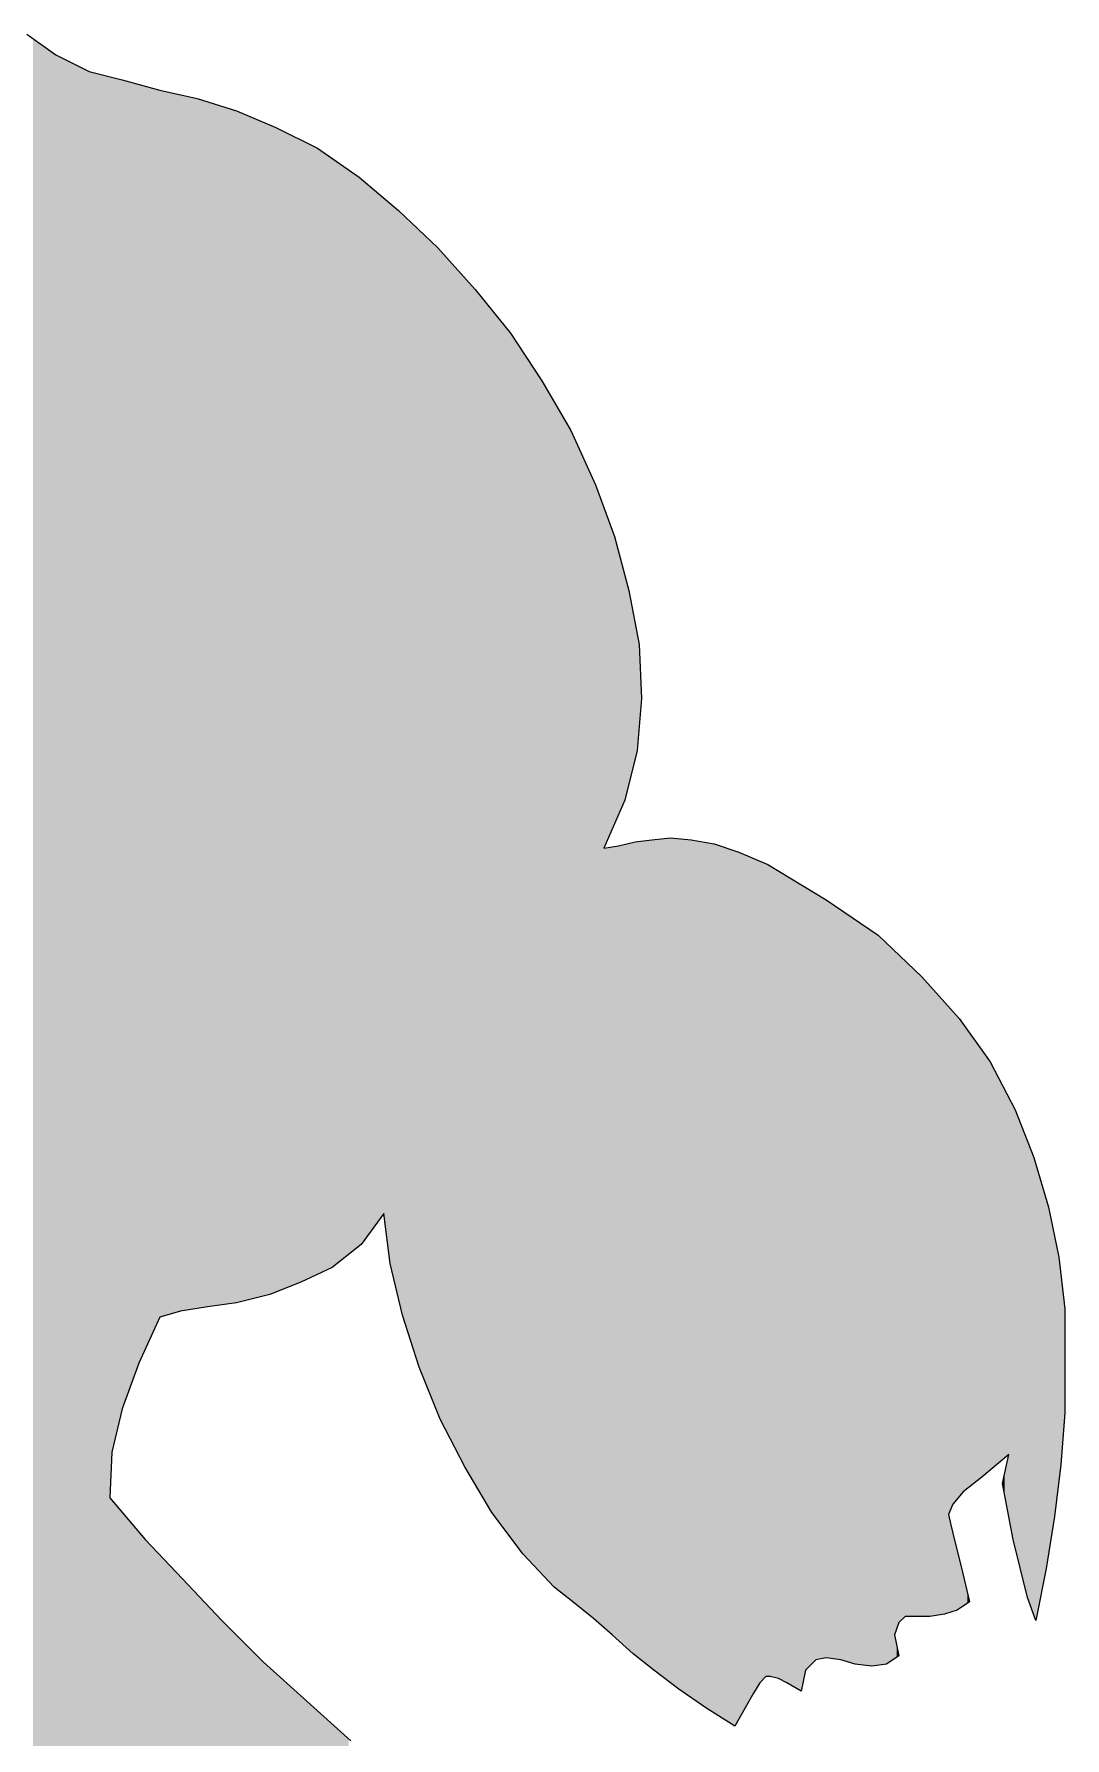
# Model space of a CAD drawing. Extents: x -56 to 20, y -64 to 129.
# Drawn here: x 0.85 to 19.89, y 73.43 to 104.9 of the extents above; entities that cross this region are included whole.
import ezdxf

# ---------------------------------------------------------------- set-up
doc = ezdxf.new("R2010")
doc.units = 0
doc.layers.get('0').update_dxf_attribs({"linetype": 'CONTINUOUS'})

# ---------------------------------------------------------------- blocks, each defined once
blk = doc.blocks.new('*U0')
for points in [[(0.828, -33.255), (0.828, 104.817), (0.867, -33.338)], [(0.867, -33.338), (0.828, 104.817), (0.867, 104.789)], [(0.867, -33.338), (0.867, 104.789), (1.25, -34.047)], [(1.25, -34.047), (0.867, 104.789), (1.25, 104.515)], [(1.25, -34.047), (1.25, 104.515), (1.327, -34.19)], [(1.327, -34.19), (1.25, 104.515), (1.327, 104.476)], [(1.327, -34.19), (1.327, 104.476), (1.519, -34.544)], [(1.519, -34.544), (1.327, 104.476), (1.519, 104.38)], [(1.519, -34.544), (1.519, 104.38), (1.634, -34.756)], [(1.634, -34.756), (1.519, 104.38), (1.634, 104.323)], [(1.634, -34.756), (1.634, 104.323), (1.863, -35.181)], [(1.863, -35.181), (1.634, 104.323), (1.863, 104.207)], [(1.863, -35.181), (1.863, 104.207), (1.94, -35.324)], [(1.94, -35.324), (1.863, 104.207), (1.94, 104.188)], [(1.94, -35.324), (1.94, 104.188), (2.246, -35.891)], [(2.246, -35.891), (1.94, 104.188), (2.246, 104.112)], [(2.246, 77.864), (2.246, 104.112), (2.286, 78.708)], [(2.286, 78.708), (2.246, 104.112), (2.286, 104.102)], [(2.286, 78.708), (2.286, 104.102), (2.4, 79.189)], [(2.4, 79.189), (2.286, 104.102), (2.4, 104.074)], [(2.4, 79.189), (2.4, 104.074), (2.477, 79.512)], [(2.477, 79.512), (2.4, 104.074), (2.477, 104.055)], [(2.477, 79.512), (2.477, 104.055), (2.554, 79.724)], [(2.554, 79.724), (2.477, 104.055), (2.554, 104.033)], [(2.554, 79.724), (2.554, 104.033), (2.784, 80.356)], [(2.784, 80.356), (2.554, 104.033), (2.784, 103.97)], [(2.784, 80.356), (2.784, 103.97), (2.898, 80.608)], [(2.898, 80.608), (2.784, 103.97), (2.898, 103.938)], [(2.898, 80.608), (2.898, 103.938), (2.938, 80.695)], [(2.938, 80.695), (2.898, 103.938), (2.938, 103.927)], [(2.938, 80.695), (2.938, 103.927), (3.129, 81.117)], [(3.129, 81.117), (2.938, 103.927), (3.129, 103.874)], [(3.129, 81.117), (3.129, 103.874), (3.167, 81.2)], [(3.167, 81.2), (3.129, 103.874), (3.167, 103.863)], [(3.167, 81.2), (3.167, 103.863), (3.206, 81.211)], [(3.206, 81.211), (3.167, 103.863), (3.206, 103.854)], [(3.206, 81.211), (3.206, 103.854), (3.55, 81.316)], [(3.55, 81.316), (3.206, 103.854), (3.55, 103.778)], [(3.55, 81.316), (3.55, 103.778), (3.589, 81.322)], [(3.589, 81.322), (3.55, 103.778), (3.589, 103.769)], [(3.589, 81.322), (3.589, 103.769), (3.666, 81.333)], [(3.666, 81.333), (3.589, 103.769), (3.666, 103.752)], [(3.666, 81.333), (3.666, 103.752), (3.742, 81.345)], [(3.742, 81.345), (3.666, 103.752), (3.742, 103.735)], [(3.742, 81.345), (3.742, 103.735), (3.858, 81.362)], [(3.858, 81.362), (3.742, 103.735), (3.858, 103.709)], [(3.858, 81.362), (3.858, 103.709), (4.01, 81.385)], [(4.01, 81.385), (3.858, 103.709), (4.01, 103.661)], [(4.01, 81.385), (4.01, 103.661), (4.05, 81.391)], [(4.05, 81.391), (4.01, 103.661), (4.05, 103.649)], [(4.05, 81.391), (4.05, 103.649), (4.318, 81.43)], [(4.318, 81.43), (4.05, 103.649), (4.318, 103.564)], [(4.318, 81.43), (4.318, 103.564), (4.356, 81.435)], [(4.356, 81.435), (4.318, 103.564), (4.356, 103.552)], [(4.356, 81.435), (4.356, 103.552), (4.585, 81.468)], [(4.585, 81.468), (4.356, 103.552), (4.585, 103.48)], [(4.585, 81.468), (4.585, 103.48), (4.816, 81.526)], [(4.816, 81.526), (4.585, 103.48), (4.816, 103.382)], [(4.816, 81.526), (4.816, 103.382), (4.893, 81.545)], [(4.893, 81.545), (4.816, 103.382), (4.893, 103.35)], [(4.893, 81.545), (4.893, 103.35), (5.046, 81.584)], [(5.046, 81.584), (4.893, 103.35), (5.046, 103.285)], [(5.046, 81.584), (5.046, 103.285), (5.085, 81.593)], [(5.085, 81.593), (5.046, 103.285), (5.085, 103.269)], [(5.085, 81.593), (5.085, 103.269), (5.2, 81.622)], [(5.2, 81.622), (5.085, 103.269), (5.2, 103.22)], [(5.2, 81.622), (5.2, 103.22), (5.314, 81.668)], [(5.314, 81.668), (5.2, 103.22), (5.314, 103.172)], [(5.314, 81.668), (5.314, 103.172), (5.468, 81.729)], [(5.468, 81.729), (5.314, 103.172), (5.468, 103.095)], [(5.468, 81.729), (5.468, 103.095), (5.621, 81.79)], [(5.621, 81.79), (5.468, 103.095), (5.621, 103.019)], [(5.621, 81.79), (5.621, 103.019), (5.698, 81.821)], [(5.698, 81.821), (5.621, 103.019), (5.698, 102.98)], [(5.698, 81.821), (5.698, 102.98), (5.775, 81.852)], [(5.775, 81.852), (5.698, 102.98), (5.775, 102.942)], [(5.775, 81.852), (5.775, 102.942), (5.889, 81.905)], [(5.889, 81.905), (5.775, 102.942), (5.889, 102.885)], [(5.889, 81.905), (5.889, 102.885), (6.081, 81.995)], [(6.081, 81.995), (5.889, 102.885), (6.081, 102.789)], [(6.081, 81.995), (6.081, 102.789), (6.35, 82.12)], [(6.35, 82.12), (6.081, 102.789), (6.35, 102.601)], [(6.35, 82.12), (6.35, 102.601), (6.389, 82.151)], [(6.389, 82.151), (6.35, 102.601), (6.389, 102.574)], [(6.389, 82.151), (6.389, 102.574), (6.657, 82.362)], [(6.657, 82.362), (6.389, 102.574), (6.657, 102.387)], [(6.657, 82.362), (6.657, 102.387), (6.695, 82.392)], [(6.695, 82.392), (6.657, 102.387), (6.695, 102.36)], [(6.695, 82.392), (6.695, 102.36), (6.849, 82.513)], [(6.849, 82.513), (6.695, 102.36), (6.849, 102.253)], [(6.849, 82.513), (6.849, 102.253), (6.887, 82.543)], [(6.887, 82.543), (6.849, 102.253), (6.887, 102.221)], [(6.887, 82.543), (6.887, 102.221), (7.078, 82.803)], [(7.078, 82.803), (6.887, 102.221), (7.078, 102.059)], [(7.078, 82.803), (7.078, 102.059), (7.116, 82.855)], [(7.116, 82.855), (7.078, 102.059), (7.116, 102.027)], [(7.116, 82.855), (7.116, 102.027), (7.27, 83.064)], [(7.27, 83.064), (7.116, 102.027), (7.27, 101.897)], [(7.27, 83.064), (7.27, 101.897), (7.309, 83.118)], [(7.309, 83.118), (7.27, 101.897), (7.309, 101.864)], [(7.309, 83.118), (7.309, 101.864), (7.424, 82.197)], [(7.424, 82.197), (7.309, 101.864), (7.424, 101.767)], [(7.424, 82.197), (7.424, 101.767), (7.501, 81.876)], [(7.501, 81.876), (7.424, 101.767), (7.501, 101.702)], [(7.501, 81.876), (7.501, 101.702), (7.576, 81.56)], [(7.576, 81.56), (7.501, 101.702), (7.576, 101.639)], [(7.576, 81.56), (7.576, 101.639), (7.653, 81.239)], [(7.653, 81.239), (7.576, 101.639), (7.653, 101.566)], [(7.653, 81.239), (7.653, 101.566), (7.73, 80.998)], [(7.73, 80.998), (7.653, 101.566), (7.73, 101.493)], [(7.73, 80.998), (7.73, 101.493), (7.768, 80.88)], [(7.768, 80.88), (7.73, 101.493), (7.768, 101.457)], [(7.768, 80.88), (7.768, 101.457), (7.884, 80.517)], [(7.884, 80.517), (7.768, 101.457), (7.884, 101.348)], [(7.884, 80.517), (7.884, 101.348), (7.96, 80.281)], [(7.96, 80.281), (7.884, 101.348), (7.96, 101.276)], [(7.96, 80.281), (7.96, 101.276), (8.305, 79.419)], [(8.305, 79.419), (7.96, 101.276), (8.305, 100.949)], [(8.305, 79.419), (8.305, 100.949), (8.345, 79.321)], [(8.345, 79.321), (8.305, 100.949), (8.345, 100.906)], [(8.345, 79.321), (8.345, 100.906), (8.382, 79.249)], [(8.382, 79.249), (8.345, 100.906), (8.382, 100.864)], [(8.382, 79.249), (8.382, 100.864), (8.42, 79.176)], [(8.42, 79.176), (8.382, 100.864), (8.42, 100.822)], [(8.42, 79.176), (8.42, 100.822), (8.536, 78.954)], [(8.536, 78.954), (8.42, 100.822), (8.536, 100.693)], [(8.536, 78.954), (8.536, 100.693), (8.612, 78.809)], [(8.612, 78.809), (8.536, 100.693), (8.612, 100.609)], [(8.612, 78.809), (8.612, 100.609), (8.728, 78.587)], [(8.728, 78.587), (8.612, 100.609), (8.728, 100.48)], [(8.728, 78.587), (8.728, 100.48), (8.805, 78.439)], [(8.805, 78.439), (8.728, 100.48), (8.805, 100.394)], [(8.805, 78.439), (8.805, 100.394), (8.88, 78.312)], [(8.88, 78.312), (8.805, 100.394), (8.88, 100.31)], [(8.88, 78.312), (8.88, 100.31), (8.997, 78.115)], [(8.997, 78.115), (8.88, 100.31), (8.997, 100.181)], [(8.997, 78.115), (8.997, 100.181), (9.111, 77.921)], [(9.111, 77.921), (8.997, 100.181), (9.111, 100.039)], [(9.111, 77.921), (9.111, 100.039), (9.149, 77.857)], [(9.149, 77.857), (9.111, 100.039), (9.149, 99.993)], [(9.149, 77.857), (9.149, 99.993), (9.188, 77.79)], [(9.188, 77.79), (9.149, 99.993), (9.188, 99.945)], [(9.188, 77.79), (9.188, 99.945), (9.303, 77.596)], [(9.303, 77.596), (9.188, 99.945), (9.303, 99.803)], [(9.303, 77.596), (9.303, 99.803), (9.418, 77.443)], [(9.418, 77.443), (9.303, 99.803), (9.418, 99.662)], [(9.418, 77.443), (9.418, 99.662), (9.648, 77.135)], [(9.648, 77.135), (9.418, 99.662), (9.648, 99.377)], [(9.648, 77.135), (9.648, 99.377), (9.801, 76.932)], [(9.801, 76.932), (9.648, 99.377), (9.801, 99.143)], [(9.801, 76.932), (9.801, 99.143), (9.878, 76.829)], [(9.878, 76.829), (9.801, 99.143), (9.878, 99.024)], [(9.878, 76.829), (9.878, 99.024), (9.955, 76.747)], [(9.955, 76.747), (9.878, 99.024), (9.955, 98.906)], [(9.955, 76.747), (9.955, 98.906), (10.223, 76.46)], [(10.223, 76.46), (9.955, 98.906), (10.223, 98.494)], [(10.223, 76.46), (10.223, 98.494), (10.453, 76.215)], [(10.453, 76.215), (10.223, 98.494), (10.453, 98.1)], [(10.453, 76.215), (10.453, 98.1), (10.53, 76.155)], [(10.53, 76.155), (10.453, 98.1), (10.53, 97.968)], [(10.53, 76.155), (10.53, 97.968), (10.721, 76.006)], [(10.721, 76.006), (10.53, 97.968), (10.721, 97.64)], [(10.721, 76.006), (10.721, 97.64), (10.759, 75.977)], [(10.759, 75.977), (10.721, 97.64), (10.759, 97.575)], [(10.759, 75.977), (10.759, 97.575), (10.798, 75.946)], [(10.798, 75.946), (10.759, 97.575), (10.798, 97.49)], [(10.798, 75.946), (10.798, 97.49), (11.182, 75.64)], [(11.182, 75.64), (10.798, 97.49), (11.182, 96.659)], [(11.182, 75.64), (11.182, 96.659), (11.219, 75.607)], [(11.219, 75.607), (11.182, 96.659), (11.219, 96.577)], [(11.219, 75.607), (11.219, 96.577), (11.373, 75.47)], [(11.373, 75.47), (11.219, 96.577), (11.373, 96.15)], [(11.373, 89.866), (11.373, 96.15), (11.488, 90.13)], [(11.488, 90.13), (11.373, 96.15), (11.488, 95.832)], [(11.488, 90.13), (11.488, 95.832), (11.527, 90.221)], [(11.527, 90.221), (11.488, 95.832), (11.527, 95.724)], [(11.527, 90.221), (11.527, 95.724), (11.565, 90.308)], [(11.565, 90.308), (11.527, 95.724), (11.565, 95.619)], [(11.565, 90.308), (11.565, 95.619), (11.642, 90.485)], [(11.642, 90.485), (11.565, 95.619), (11.642, 95.333)], [(11.642, 90.485), (11.642, 95.333), (11.719, 90.662)], [(11.719, 90.662), (11.642, 95.333), (11.719, 95.047)], [(11.719, 90.662), (11.719, 95.047), (11.757, 90.749)], [(11.757, 90.749), (11.719, 95.047), (11.757, 94.907)], [(11.757, 90.749), (11.757, 94.907), (11.794, 90.899)], [(11.794, 90.899), (11.757, 94.907), (11.794, 94.767)], [(11.794, 90.899), (11.794, 94.767), (11.834, 91.055)], [(11.834, 91.055), (11.794, 94.767), (11.834, 94.621)], [(11.834, 91.055), (11.834, 94.621), (11.911, 91.362)], [(11.911, 91.362), (11.834, 94.621), (11.911, 94.221)], [(11.911, 91.362), (11.911, 94.221), (11.948, 91.512)], [(11.948, 91.512), (11.911, 94.221), (11.948, 94.025)], [(11.948, 91.512), (11.948, 94.025), (11.988, 91.668)], [(11.988, 91.668), (11.948, 94.025), (11.988, 93.82)], [(11.988, 91.668), (11.988, 93.82), (12.025, 92.148)], [(12.025, 92.148), (11.988, 93.82), (12.025, 93.624)], [(12.025, 92.148), (12.025, 93.624), (12.063, 92.628)], [(12.063, 74.866), (12.025, 89.991), (12.063, 89.996)], [(12.102, 74.835), (12.063, 89.996), (12.102, 90.001)], [(12.063, 74.866), (12.063, 89.996), (12.102, 74.835)], [(12.14, 74.805), (12.102, 90.001), (12.14, 90.006)], [(12.102, 74.835), (12.102, 90.001), (12.14, 74.805)], [(12.179, 74.773), (12.14, 90.006), (12.179, 90.011)], [(12.14, 74.805), (12.14, 90.006), (12.179, 74.773)], [(12.217, 74.743), (12.179, 90.011), (12.217, 90.015)], [(12.179, 74.773), (12.179, 90.011), (12.217, 74.743)], [(12.255, 74.713), (12.217, 90.015), (12.255, 90.02)], [(12.217, 74.743), (12.217, 90.015), (12.255, 74.713)], [(12.294, 74.682), (12.255, 90.02), (12.294, 90.025)], [(12.255, 74.713), (12.255, 90.02), (12.294, 74.682)], [(12.371, 74.624), (12.294, 90.025), (12.371, 90.033)], [(12.294, 74.682), (12.294, 90.025), (12.371, 74.624)], [(12.409, 74.596), (12.371, 90.033), (12.409, 90.037)], [(12.371, 74.624), (12.371, 90.033), (12.409, 74.596)], [(12.6, 74.452), (12.409, 90.037), (12.6, 90.058)], [(12.409, 74.596), (12.409, 90.037), (12.6, 74.452)], [(12.6, 74.452), (12.6, 90.058), (12.64, 74.422)], [(12.64, 74.422), (12.6, 90.058), (12.64, 90.054)], [(12.64, 74.422), (12.64, 90.054), (12.715, 74.366)], [(12.715, 74.366), (12.64, 90.054), (12.715, 90.047)], [(12.715, 74.366), (12.715, 90.047), (12.754, 74.336)], [(12.754, 74.336), (12.715, 90.047), (12.754, 90.043)], [(12.754, 74.336), (12.754, 90.043), (12.869, 74.257)], [(12.869, 74.257), (12.754, 90.043), (12.869, 90.032)], [(12.869, 74.257), (12.869, 90.032), (12.907, 74.23)], [(12.907, 74.23), (12.869, 90.032), (12.907, 90.028)], [(12.907, 74.23), (12.907, 90.028), (12.984, 74.177)], [(12.984, 74.177), (12.907, 90.028), (12.984, 90.02)], [(12.984, 74.177), (12.984, 90.02), (13.252, 73.991)], [(13.252, 73.991), (12.984, 90.02), (13.252, 89.971)], [(11.488, 75.369), (11.373, 89.866), (11.488, 89.883)], [(11.373, 75.47), (11.373, 89.866), (11.488, 75.369)], [(11.527, 75.334), (11.488, 89.883), (11.527, 89.889)], [(11.488, 75.369), (11.488, 89.883), (11.527, 75.334)], [(11.565, 75.3), (11.527, 89.889), (11.565, 89.894)], [(11.527, 75.334), (11.527, 89.889), (11.565, 75.3)], [(11.642, 75.23), (11.565, 89.894), (11.642, 89.906)], [(11.565, 75.3), (11.565, 89.894), (11.642, 75.23)], [(11.719, 75.161), (11.642, 89.906), (11.719, 89.925)], [(11.642, 75.23), (11.642, 89.906), (11.719, 75.161)], [(11.757, 75.127), (11.719, 89.925), (11.757, 89.934)], [(11.719, 75.161), (11.719, 89.925), (11.757, 75.127)], [(11.794, 75.093), (11.757, 89.934), (11.794, 89.943)], [(11.757, 75.127), (11.757, 89.934), (11.794, 75.093)], [(11.834, 75.058), (11.794, 89.943), (11.834, 89.953)], [(11.794, 75.093), (11.794, 89.943), (11.834, 75.058)], [(11.911, 74.988), (11.834, 89.953), (11.911, 89.972)], [(11.834, 75.058), (11.834, 89.953), (11.911, 74.988)], [(11.948, 74.958), (11.911, 89.972), (11.948, 89.981)], [(11.911, 74.988), (11.911, 89.972), (11.948, 74.958)], [(11.988, 74.927), (11.948, 89.981), (11.988, 89.986)], [(11.948, 74.958), (11.948, 89.981), (11.988, 74.927)], [(12.025, 74.896), (11.988, 89.986), (12.025, 89.991)], [(11.988, 74.927), (11.988, 89.986), (12.025, 74.896)], [(12.025, 74.896), (12.025, 89.991), (12.063, 74.866)], [(13.252, 73.991), (13.252, 89.971), (13.329, 73.941)], [(13.329, 73.941), (13.252, 89.971), (13.329, 89.957)], [(13.329, 73.941), (13.329, 89.957), (13.367, 73.917)], [(13.367, 73.917), (13.329, 89.957), (13.367, 89.95)], [(13.367, 73.917), (13.367, 89.95), (13.406, 73.892)], [(13.406, 73.892), (13.367, 89.95), (13.406, 89.943)], [(13.406, 73.892), (13.406, 89.943), (13.521, 73.819)], [(13.521, 73.819), (13.406, 89.943), (13.521, 89.905)], [(13.521, 73.819), (13.521, 89.905), (13.559, 73.794)], [(13.559, 73.794), (13.521, 89.905), (13.559, 89.892)], [(13.559, 73.794), (13.559, 89.892), (13.789, 73.647)], [(13.789, 73.647), (13.559, 89.892), (13.789, 89.815)], [(13.789, 73.647), (13.789, 89.815), (13.827, 73.714)], [(13.827, 73.714), (13.789, 89.815), (13.827, 89.802)], [(13.827, 73.714), (13.827, 89.802), (13.866, 73.785)], [(13.866, 73.785), (13.827, 89.802), (13.866, 89.789)], [(13.866, 73.785), (13.866, 89.789), (13.981, 73.991)], [(13.981, 73.991), (13.866, 89.789), (13.981, 89.74)], [(13.981, 73.991), (13.981, 89.74), (14.019, 74.057)], [(14.019, 74.057), (13.981, 89.74), (14.019, 89.724)], [(14.019, 74.057), (14.019, 89.724), (14.134, 74.259)], [(14.134, 74.259), (14.019, 89.724), (14.134, 89.675)], [(14.134, 74.259), (14.134, 89.675), (14.25, 74.451)], [(14.25, 74.451), (14.134, 89.675), (14.25, 89.625)], [(14.25, 74.451), (14.25, 89.625), (14.287, 74.489)], [(14.287, 74.489), (14.25, 89.625), (14.287, 89.609)], [(14.287, 74.489), (14.287, 89.609), (14.364, 74.567)], [(14.364, 74.567), (14.287, 89.609), (14.364, 89.576)], [(14.364, 74.567), (14.364, 89.576), (14.402, 74.567)], [(14.402, 74.567), (14.364, 89.576), (14.402, 89.56)], [(14.402, 74.567), (14.402, 89.56), (14.441, 74.567)], [(14.441, 74.567), (14.402, 89.56), (14.441, 89.536)], [(14.441, 74.567), (14.441, 89.536), (14.556, 74.538)], [(14.556, 74.538), (14.441, 89.536), (14.556, 89.467)], [(14.556, 74.538), (14.556, 89.467), (14.594, 74.528)], [(14.594, 74.528), (14.556, 89.467), (14.594, 89.444)], [(14.594, 74.528), (14.594, 89.444), (14.71, 74.47)], [(14.71, 74.47), (14.594, 89.444), (14.71, 89.373)], [(14.71, 74.47), (14.71, 89.373), (14.748, 74.451)], [(14.748, 74.451), (14.71, 89.373), (14.748, 89.35)], [(14.748, 74.451), (14.748, 89.35), (14.785, 74.429)], [(14.785, 74.429), (14.748, 89.35), (14.785, 89.327)], [(14.785, 74.429), (14.785, 89.327), (14.902, 74.364)], [(14.902, 74.364), (14.785, 89.327), (14.902, 89.257)], [(14.902, 74.364), (14.902, 89.257), (15.016, 74.298)], [(15.016, 74.298), (14.902, 89.257), (15.016, 89.187)], [(15.016, 74.298), (15.016, 89.187), (15.093, 74.682)], [(15.093, 74.682), (15.016, 89.187), (15.093, 89.141)], [(15.093, 74.682), (15.093, 89.141), (15.131, 74.72)], [(15.131, 74.72), (15.093, 89.141), (15.131, 89.118)], [(15.131, 74.72), (15.131, 89.118), (15.17, 74.759)], [(15.17, 74.759), (15.131, 89.118), (15.17, 89.094)], [(15.17, 74.759), (15.17, 89.094), (15.208, 74.796)], [(15.208, 74.796), (15.17, 89.094), (15.208, 89.071)], [(15.208, 74.796), (15.208, 89.071), (15.246, 74.834)], [(15.246, 74.834), (15.208, 89.071), (15.246, 89.048)], [(15.246, 74.834), (15.246, 89.048), (15.285, 74.873)], [(15.285, 74.873), (15.246, 89.048), (15.285, 89.024)], [(15.285, 74.873), (15.285, 89.024), (15.362, 74.889)], [(15.362, 74.889), (15.285, 89.024), (15.362, 88.978)], [(15.362, 74.889), (15.362, 88.978), (15.4, 74.896)], [(15.4, 74.896), (15.362, 88.978), (15.4, 88.955)], [(15.4, 74.896), (15.4, 88.955), (15.437, 74.903)], [(15.437, 74.903), (15.4, 88.955), (15.437, 88.932)], [(15.437, 74.903), (15.437, 88.932), (15.477, 74.911)], [(15.477, 74.911), (15.437, 88.932), (15.477, 88.908)], [(15.477, 74.911), (15.477, 88.908), (15.591, 74.895)], [(15.591, 74.895), (15.477, 88.908), (15.591, 88.83)], [(15.591, 74.895), (15.591, 88.83), (15.706, 74.879)], [(15.706, 74.879), (15.591, 88.83), (15.706, 88.752)], [(15.706, 74.879), (15.706, 88.752), (15.745, 74.873)], [(15.745, 74.873), (15.706, 88.752), (15.745, 88.725)], [(15.745, 74.873), (15.745, 88.725), (15.783, 74.863)], [(15.783, 74.863), (15.745, 88.725), (15.783, 88.7)], [(15.783, 74.863), (15.783, 88.7), (15.86, 74.841)], [(15.86, 74.841), (15.783, 88.7), (15.86, 88.647)], [(15.86, 74.841), (15.86, 88.647), (16.014, 74.796)], [(16.014, 74.796), (15.86, 88.647), (16.014, 88.543)], [(16.014, 74.796), (16.014, 88.543), (16.089, 74.787)], [(16.089, 74.787), (16.014, 88.543), (16.089, 88.491)], [(16.089, 74.787), (16.089, 88.491), (16.32, 74.759)], [(16.32, 74.759), (16.089, 88.491), (16.32, 88.334)], [(16.32, 74.759), (16.32, 88.334), (16.397, 74.77)], [(16.397, 74.77), (16.32, 88.334), (16.397, 88.282)], [(16.397, 74.77), (16.397, 88.282), (16.435, 74.775)], [(16.435, 74.775), (16.397, 88.282), (16.435, 88.256)], [(16.435, 74.775), (16.435, 88.256), (16.589, 74.796)], [(16.589, 74.796), (16.435, 88.256), (16.589, 88.11)], [(16.589, 74.796), (16.589, 88.11), (16.741, 74.899)], [(16.741, 74.899), (16.589, 88.11), (16.741, 87.965)], [(16.741, 75.334), (16.741, 87.965), (16.78, 75.451)], [(16.78, 75.451), (16.741, 87.965), (16.78, 87.927)], [(16.78, 75.451), (16.78, 87.927), (16.818, 75.563)], [(16.818, 75.563), (16.78, 87.927), (16.818, 87.891)], [(16.818, 75.563), (16.818, 87.891), (16.857, 75.602)], [(16.857, 75.602), (16.818, 87.891), (16.857, 87.854)], [(16.857, 75.602), (16.857, 87.854), (16.933, 75.678)], [(16.933, 75.678), (16.857, 87.854), (16.933, 87.782)], [(16.933, 75.678), (16.933, 87.782), (17.164, 75.678)], [(17.164, 75.678), (16.933, 87.782), (17.164, 87.563)], [(17.164, 75.678), (17.164, 87.563), (17.202, 75.678)], [(17.202, 75.678), (17.164, 87.563), (17.202, 87.527)], [(17.202, 75.678), (17.202, 87.527), (17.241, 75.678)], [(17.241, 75.678), (17.202, 87.527), (17.241, 87.489)], [(17.241, 75.678), (17.241, 87.489), (17.318, 75.678)], [(17.318, 75.678), (17.241, 87.489), (17.318, 87.404)], [(17.318, 75.678), (17.318, 87.404), (17.393, 75.678)], [(17.393, 75.678), (17.318, 87.404), (17.393, 87.32)], [(17.393, 75.678), (17.393, 87.32), (17.432, 75.684)], [(17.432, 75.684), (17.393, 87.32), (17.432, 87.276)], [(17.432, 75.684), (17.432, 87.276), (17.585, 75.706)], [(17.585, 75.706), (17.432, 87.276), (17.585, 87.106)], [(17.585, 75.706), (17.585, 87.106), (17.662, 75.717)], [(17.662, 75.717), (17.585, 87.106), (17.662, 87.021)], [(17.662, 75.717), (17.662, 87.021), (17.739, 75.743)], [(17.739, 75.743), (17.662, 87.021), (17.739, 86.935)], [(17.739, 77.557), (17.739, 86.935), (17.776, 77.651)], [(17.776, 77.651), (17.739, 86.935), (17.776, 86.893)], [(17.776, 77.651), (17.776, 86.893), (17.816, 77.75)], [(17.816, 77.75), (17.776, 86.893), (17.816, 86.849)], [(17.816, 77.75), (17.816, 86.849), (17.853, 77.795)], [(17.853, 77.795), (17.816, 86.849), (17.853, 86.807)], [(17.853, 77.795), (17.853, 86.807), (17.893, 77.842)], [(17.893, 77.842), (17.853, 86.807), (17.893, 86.763)], [(17.893, 77.842), (17.893, 86.763), (17.93, 77.887)], [(17.93, 77.887), (17.893, 86.763), (17.93, 86.721)], [(17.93, 77.887), (17.93, 86.721), (17.968, 77.932)], [(17.968, 77.932), (17.93, 86.721), (17.968, 86.669)], [(17.968, 77.932), (17.968, 86.669), (18.007, 77.979)], [(18.007, 77.979), (17.968, 86.669), (18.007, 86.614)], [(18.007, 77.979), (18.007, 86.614), (18.084, 78.039)], [(18.084, 78.039), (18.007, 86.614), (18.084, 86.506)], [(18.084, 78.039), (18.084, 86.506), (18.122, 78.068)], [(18.122, 78.068), (18.084, 86.506), (18.122, 86.453)], [(18.122, 78.068), (18.122, 86.453), (18.353, 78.248)], [(18.353, 78.248), (18.122, 86.453), (18.353, 86.13)], [(18.353, 78.248), (18.353, 86.13), (18.391, 78.28)], [(18.391, 78.28), (18.353, 86.13), (18.391, 86.077)], [(18.391, 78.28), (18.391, 86.077), (18.505, 78.377)], [(18.505, 78.377), (18.391, 86.077), (18.505, 85.917)], [(18.505, 78.377), (18.505, 85.917), (18.545, 78.41)], [(18.545, 78.41), (18.505, 85.917), (18.545, 85.842)], [(18.545, 78.41), (18.545, 85.842), (18.736, 78.572)], [(18.736, 78.572), (18.545, 85.842), (18.736, 85.474)], [(18.736, 78.572), (18.736, 85.474), (18.774, 78.604)], [(18.774, 78.604), (18.736, 85.474), (18.774, 85.402)], [(18.774, 78.604), (18.774, 85.402), (18.851, 78.669)], [(18.851, 78.669), (18.774, 85.402), (18.851, 85.254)], [(18.851, 77.514), (18.851, 85.254), (18.928, 77.098)], [(18.928, 77.098), (18.851, 85.254), (18.928, 85.107)], [(18.928, 77.098), (18.928, 85.107), (18.966, 76.947)], [(18.966, 76.947), (18.928, 85.107), (18.966, 85.034)], [(18.966, 76.947), (18.966, 85.034), (19.043, 76.639)], [(19.043, 76.639), (18.966, 85.034), (19.043, 84.838)], [(19.043, 76.639), (19.043, 84.838), (19.12, 76.331)], [(19.12, 76.331), (19.043, 84.838), (19.12, 84.642)], [(19.12, 76.331), (19.12, 84.642), (19.197, 76.023)], [(19.197, 76.023), (19.12, 84.642), (19.197, 84.445)], [(19.197, 76.023), (19.197, 84.445), (19.272, 75.815)], [(19.272, 75.815), (19.197, 84.445), (19.272, 84.253)], [(19.272, 75.815), (19.272, 84.253), (19.311, 75.707)], [(19.311, 75.707), (19.272, 84.253), (19.311, 84.153)], [(19.311, 75.707), (19.311, 84.153), (19.349, 75.602)], [(19.349, 75.602), (19.311, 84.153), (19.349, 84.024)], [(19.349, 75.602), (19.349, 84.024), (19.388, 75.799)], [(19.388, 75.799), (19.349, 84.024), (19.388, 83.889)], [(19.388, 75.799), (19.388, 83.889), (19.464, 76.176)], [(19.464, 76.176), (19.388, 83.889), (19.464, 83.631)], [(19.464, 76.176), (19.464, 83.631), (19.541, 76.561)], [(19.541, 76.561), (19.464, 83.631), (19.541, 83.367)], [(19.541, 76.561), (19.541, 83.367), (19.58, 76.805)], [(19.58, 76.805), (19.541, 83.367), (19.58, 83.232)], [(19.58, 76.805), (19.58, 83.232), (19.695, 77.519)], [(19.695, 77.519), (19.58, 83.232), (19.695, 82.681)], [(19.695, 77.519), (19.695, 82.681), (19.771, 78.162)], [(19.771, 78.162), (19.695, 82.681), (19.771, 82.312)], [(19.771, 78.162), (19.771, 82.312), (19.809, 78.477)], [(19.809, 78.477), (19.771, 82.312), (19.809, 81.997)], [(19.809, 78.477), (19.809, 81.997), (19.886, 79.437)], [(19.886, 79.437), (19.809, 81.997), (19.886, 81.354)], [(18.851, 77.514), (18.774, 78.309), (18.851, 78.669)], [(18.774, 77.929), (18.736, 78.133), (18.774, 78.309)], [(18.774, 77.929), (18.774, 78.309), (18.851, 77.514)], [(2.246, -35.891), (2.246, 77.864), (2.286, -35.964)], [(2.286, -35.964), (2.246, 77.864), (2.286, 77.818)], [(2.286, -35.964), (2.286, 77.818), (2.4, -36.176)], [(2.4, -36.176), (2.286, 77.818), (2.4, 77.683)], [(2.4, -36.176), (2.4, 77.683), (2.477, -36.308)], [(2.477, -36.308), (2.4, 77.683), (2.477, 77.593)], [(2.477, -36.308), (2.477, 77.593), (2.554, -36.44)], [(2.554, -36.44), (2.477, 77.593), (2.554, 77.502)], [(2.554, -36.44), (2.554, 77.502), (2.784, -36.833)], [(2.784, -36.833), (2.554, 77.502), (2.784, 77.233)], [(17.739, 75.743), (17.739, 77.557), (17.776, 75.755)], [(17.776, 75.755), (17.739, 77.557), (17.776, 77.365)], [(2.784, -36.833), (2.784, 77.233), (2.898, -37.029)], [(2.898, -37.029), (2.784, 77.233), (2.898, 77.098)], [(2.898, -37.029), (2.898, 77.098), (2.938, -37.096)], [(2.938, -37.096), (2.898, 77.098), (2.938, 77.056)], [(17.776, 75.755), (17.776, 77.365), (17.816, 75.768)], [(17.816, 75.768), (17.776, 77.365), (17.816, 77.209)], [(17.816, 75.768), (17.816, 77.209), (17.853, 75.781)], [(17.853, 75.781), (17.816, 77.209), (17.853, 77.059)], [(2.938, -37.096), (2.938, 77.056), (3.129, -37.424)], [(3.129, -37.424), (2.938, 77.056), (3.129, 76.854)], [(3.129, -37.424), (3.129, 76.854), (3.167, -37.489)], [(3.167, -37.489), (3.129, 76.854), (3.167, 76.815)], [(3.167, -37.489), (3.167, 76.815), (3.206, -37.556)], [(3.206, -37.556), (3.167, 76.815), (3.206, 76.773)], [(17.853, 75.781), (17.853, 77.059), (17.893, 75.794)], [(17.893, 75.794), (17.853, 77.059), (17.893, 76.901)], [(17.893, 75.794), (17.893, 76.901), (17.93, 75.819)], [(17.93, 75.819), (17.893, 76.901), (17.93, 76.75)], [(3.206, -37.556), (3.206, 76.773), (3.55, -38.146)], [(3.55, -38.146), (3.206, 76.773), (3.55, 76.41)], [(17.93, 75.819), (17.93, 76.75), (17.968, 75.844)], [(17.968, 75.844), (17.93, 76.75), (17.968, 76.598)], [(17.968, 75.844), (17.968, 76.598), (18.007, 75.87)], [(18.007, 75.87), (17.968, 76.598), (18.007, 76.432)], [(3.55, -38.146), (3.55, 76.41), (3.589, -38.214)], [(3.589, -38.214), (3.55, 76.41), (3.589, 76.369)], [(3.589, -38.214), (3.589, 76.369), (3.666, -38.346)], [(3.666, -38.346), (3.589, 76.369), (3.666, 76.288)], [(3.666, -38.346), (3.666, 76.288), (3.742, -38.475)], [(3.742, -38.475), (3.666, 76.288), (3.742, 76.209)], [(3.742, -38.475), (3.742, 76.209), (3.858, -38.675)], [(3.858, -38.675), (3.742, 76.209), (3.858, 76.086)], [(18.007, 75.87), (18.007, 76.432), (18.084, 75.921)], [(18.084, 75.921), (18.007, 76.432), (18.084, 76.106)], [(3.858, -38.675), (3.858, 76.086), (4.01, -38.937)], [(4.01, -38.937), (3.858, 76.086), (4.01, 75.926)], [(4.01, -38.937), (4.01, 75.926), (4.05, -39.006)], [(4.05, -39.006), (4.01, 75.926), (4.05, 75.885)], [(4.05, -39.006), (4.05, 75.885), (4.318, -39.479)], [(4.318, -39.479), (4.05, 75.885), (4.318, 75.602)], [(18.084, 75.921), (18.084, 76.106), (18.122, 75.946)], [(4.318, -39.479), (4.318, 75.602), (4.356, -39.545)], [(4.356, -39.545), (4.318, 75.602), (4.356, 75.565)], [(4.356, -39.545), (4.356, 75.565), (4.585, -39.949)], [(4.585, -39.949), (4.356, 75.565), (4.585, 75.335)], [(4.585, -39.949), (4.585, 75.335), (4.816, -40.355)], [(4.816, -40.355), (4.585, 75.335), (4.816, 75.103)], [(16.741, 74.899), (16.741, 75.334), (16.78, 74.925)], [(16.78, 74.925), (16.741, 75.334), (16.78, 75.138)], [(4.816, -40.355), (4.816, 75.103), (4.893, -40.487)], [(4.893, -40.487), (4.816, 75.103), (4.893, 75.026)], [(4.893, -40.487), (4.893, 75.026), (5.046, -40.749)], [(5.046, -40.749), (4.893, 75.026), (5.046, 74.874)], [(16.78, 74.925), (16.78, 75.138), (16.818, 74.95)], [(5.046, -40.749), (5.046, 74.874), (5.085, -40.816)], [(5.085, -40.816), (5.046, 74.874), (5.085, 74.834)], [(5.085, -40.816), (5.085, 74.834), (5.2, -41.013)], [(5.2, -41.013), (5.085, 74.834), (5.2, 74.73)], [(5.2, -41.013), (5.2, 74.73), (5.314, -41.21)], [(5.314, -41.21), (5.2, 74.73), (5.314, 74.627)], [(5.314, -41.21), (5.314, 74.627), (5.468, -41.474)], [(5.468, -41.474), (5.314, 74.627), (5.468, 74.488)], [(5.468, -41.474), (5.468, 74.488), (5.621, -41.736)], [(5.621, -41.736), (5.468, 74.488), (5.621, 74.35)], [(5.621, -41.736), (5.621, 74.35), (5.698, -41.878)], [(5.698, -41.878), (5.621, 74.35), (5.698, 74.28)], [(5.698, -41.878), (5.698, 74.28), (5.775, -42.02)], [(5.775, -42.02), (5.698, 74.28), (5.775, 74.211)], [(5.775, -42.02), (5.775, 74.211), (5.889, -42.232)], [(5.889, -42.232), (5.775, 74.211), (5.889, 74.107)], [(5.889, -42.232), (5.889, 74.107), (6.081, -42.586)], [(6.081, -42.586), (5.889, 74.107), (6.081, 73.933)], [(6.081, -42.586), (6.081, 73.933), (6.35, -43.082)], [(6.35, -43.082), (6.081, 73.933), (6.35, 73.691)], [(6.35, -43.082), (6.35, 73.691), (6.389, -43.155)], [(6.389, -43.155), (6.35, 73.691), (6.389, 73.655)], [(6.389, -43.155), (6.389, 73.655), (6.657, -43.693)], [(6.657, -43.693), (6.389, 73.655), (6.657, 73.412)]]:
    blk.add_solid(points)

msp = doc.modelspace()

# ---------------------------------------------------------------- linework, layer by layer
at = {"linetype": 'CONTINUOUS'}
msp.add_lwpolyline([(0.713, 104.898), (1.25, 104.515), (1.863, 104.207), (2.477, 104.055), (3.167, 103.863), (3.858, 103.709), (4.585, 103.48), (5.314, 103.172), (6.081, 102.789), (6.849, 102.253), (7.576, 101.639), (8.305, 100.949), (8.997, 100.181), (9.648, 99.377), (10.223, 98.494), (10.759, 97.575), (11.219, 96.577), (11.565, 95.619), (11.834, 94.621), (12.025, 93.624), (12.063, 92.628), (11.988, 91.668), (11.757, 90.749), (11.373, 89.866), (11.642, 89.906), (11.948, 89.981), (12.255, 90.02), (12.6, 90.058), (12.984, 90.02), (13.406, 89.943), (13.866, 89.789), (14.402, 89.56), (15.477, 88.908), (16.435, 88.256), (17.241, 87.489), (17.93, 86.721), (18.505, 85.917), (18.966, 85.034), (19.311, 84.153), (19.58, 83.232), (19.771, 82.312), (19.886, 81.354), (19.886, 80.395), (19.886, 79.437), (19.809, 78.477), (19.695, 77.519), (19.541, 76.561), (19.349, 75.602), (19.197, 76.023), (18.928, 77.098), (18.736, 78.133), (18.851, 78.669), (18.353, 78.248), (18.007, 77.979), (17.816, 77.75), (17.739, 77.557), (17.776, 77.365), (17.853, 77.059), (17.968, 76.598), (18.122, 75.946), (17.893, 75.794), (17.662, 75.717), (17.393, 75.678), (17.164, 75.678), (16.933, 75.678), (16.818, 75.563), (16.741, 75.334), (16.818, 74.95), (16.589, 74.796), (16.32, 74.759), (16.014, 74.796), (15.745, 74.873), (15.477, 74.911), (15.285, 74.873), (15.093, 74.682), (15.016, 74.298), (14.748, 74.451), (14.594, 74.528), (14.441, 74.567), (14.364, 74.567), (14.25, 74.451), (14.134, 74.259), (13.981, 73.991), (13.789, 73.647), (13.252, 73.991), (12.754, 74.336), (12.294, 74.682), (11.911, 74.988), (11.527, 75.334), (11.182, 75.64), (10.798, 75.946), (10.453, 76.215), (9.878, 76.829), (9.303, 77.596), (8.805, 78.439), (8.345, 79.321), (7.96, 80.281), (7.653, 81.239), (7.424, 82.197), (7.309, 83.118), (6.887, 82.543), (6.35, 82.12), (5.775, 81.852), (5.2, 81.622), (4.585, 81.468), (4.05, 81.391), (3.55, 81.316), (3.167, 81.2), (2.784, 80.356), (2.477, 79.512), (2.286, 78.708), (2.246, 77.864), (2.898, 77.098), (3.589, 76.369), (4.318, 75.602), (5.085, 74.834), (5.889, 74.107), (6.695, 73.378)], dxfattribs=at)

# ---------------------------------------------------------------- block references
msp.add_blockref('*U0', (0, 0))

doc.saveas('drawing.dxf')
